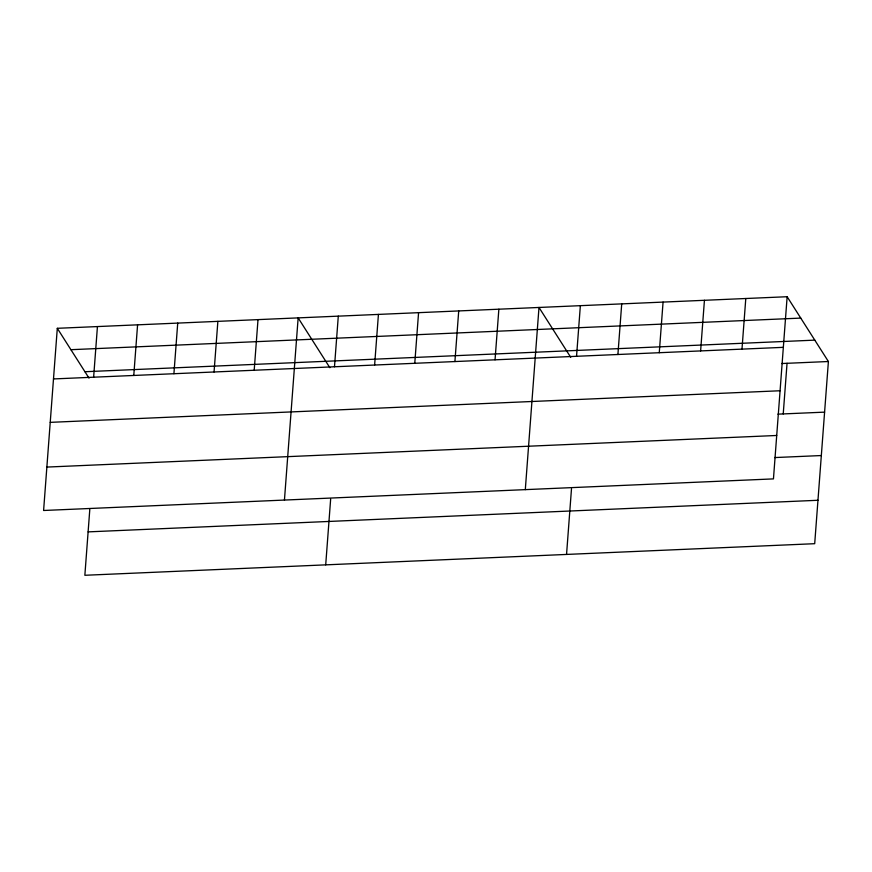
<?xml version="1.0" encoding="UTF-8"?>
<svg xmlns="http://www.w3.org/2000/svg" width="872" height="872" viewBox="0 0 872 872"><rect width="100%" height="100%" fill="white"/><g stroke="black" fill="none" stroke-linecap="round" stroke-linejoin="round"><path stroke-width="1.31" d="M57.301 328.308L43.6 510.491L773.453 478.892L787.144 296.72L57.301 328.308L89.02 378.143M93.631 377.195L97.435 326.575M89.794 509.51L84.856 575.28L814.699 543.692L828.4 361.509L787.144 296.72M133.776 375.461L137.58 324.842M173.92 373.717L177.725 323.098M214.054 371.984L217.869 321.365M254.199 370.251L258.003 319.621M284.446 500.059L298.148 317.888L329.867 367.712M334.488 366.774L338.292 316.144M325.703 564.86L330.652 499.078M374.622 365.03L378.426 314.411M414.767 363.297L418.571 312.677M454.912 361.553L458.716 310.933M495.045 359.82L498.86 309.2M525.304 489.628L538.994 307.456L570.724 357.291M576.545 356.288L580.36 305.669M566.549 554.428L571.498 488.658M617.91 354.501L621.714 303.881M659.265 352.713L663.069 302.083M700.619 350.915L704.434 300.295M741.985 349.127L745.789 298.507M783.23 413.928L787.045 363.308M70.915 349.694L800.758 318.095M84.933 371.723L814.786 340.135M53.486 378.938L783.339 347.339M781.704 363.537L828.4 361.509M50.227 422.353L780.08 390.754M777.9 414.156L824.596 412.14M46.859 467.076L776.712 435.477M774.63 457.571L821.326 455.544M88.116 531.876L817.969 500.277"/></g></svg>
